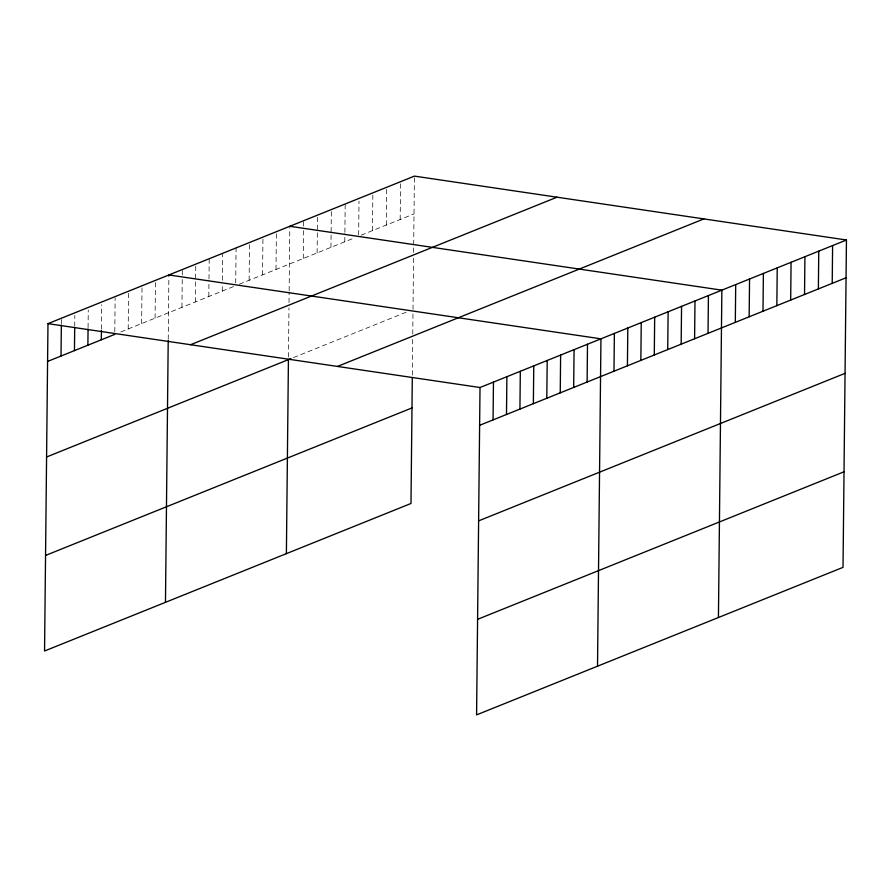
<?xml version="1.0" encoding="UTF-8"?>
<svg xmlns="http://www.w3.org/2000/svg" width="891" height="891" viewBox="0 0 891 891"><rect width="100%" height="100%" fill="white"/><g stroke="black" fill="none" stroke-linecap="round" stroke-linejoin="round"><path stroke-width="0.67" stroke-dasharray="4.46 3.34" d="M61.356 323.633L61.401 319.579M74.71 326.318L74.822 315.525M88.075 327.654L88.254 310.113M101.44 329.002L101.697 304.711M114.794 331.686L115.139 297.95M128.193 328.979L128.594 291.19M141.636 323.567L142.025 285.777M155.067 318.154L155.468 280.375M168.232 339.293L168.9 274.963M181.942 307.339L182.265 276.299M182.276 274.951L182.332 269.55M195.374 301.926L195.775 264.137M208.817 296.514L208.984 280.32M208.995 278.972L209.207 258.735M222.249 291.112L222.304 285.71M222.36 280.309L222.639 253.322M235.714 283.004L236.082 247.91M249.124 280.286L249.513 242.508M262.555 274.885L262.956 237.095M275.987 269.472L276.388 231.682M288.45 356.968L288.974 307.863M289.029 302.55L289.141 291.936M289.152 290.611L289.82 226.281M303.274 258.49L303.597 227.45M303.608 226.102L303.664 220.701M317.118 252.921L317.508 215.132M330.962 247.342L331.352 209.552M344.795 241.773L344.884 233.676M344.895 232.328L345.196 203.983M358.661 234.845L359.006 201.11M372.483 230.624L372.884 192.835M386.326 225.055L386.727 187.266M400.17 219.476L400.571 181.686M412.321 375.1L412.711 338.179M412.756 334.08L412.967 313.565M413.012 309.467L413.558 257.699M413.613 252.398L414.415 176.117M120.864 331.92L234.467 286.189M239.345 284.229L354.863 237.719M361.156 235.179L414.014 213.907M293.462 357.592L406.719 311.995"/><path stroke-width="1.34" d="M846.45 239.991L480.015 387.518L476.585 714.883L843.02 567.355L846.45 239.991L414.415 176.117L47.98 323.645L44.55 651.009L410.985 503.482L412.299 377.84M61.022 356.021L61.345 324.981M74.454 350.608L74.699 327.665M87.886 345.207L88.064 329.013M101.329 339.794L101.429 330.349M165.47 602.327L168.21 340.618M286.39 553.634L288.428 359.619M493.057 419.895L493.458 382.116M506.489 414.482L506.89 376.704M519.932 409.08L520.322 371.291M533.364 403.668L533.765 365.878M546.807 398.255L547.197 360.476M560.239 392.853L560.628 355.064M573.67 387.44L574.071 349.651M587.113 382.027L587.503 344.249M597.516 666.201L600.946 338.836L168.9 274.963M613.977 371.213L614.378 333.423M627.42 365.8L627.81 328.022M640.852 360.398L641.253 322.609M654.284 354.986L654.685 317.196M667.727 349.573L668.116 311.794M681.158 344.171L681.559 306.381M694.59 338.758L694.991 300.969M708.033 333.345L708.423 295.567M718.436 617.519L721.866 290.154L289.82 226.281M735.309 322.364L735.71 284.585M749.153 316.795L749.554 279.006M762.997 311.215L763.387 273.437M776.841 305.646L777.23 267.857M790.685 300.078L791.074 262.288M804.528 294.498L804.918 256.719M818.372 288.929L818.762 251.139M832.216 283.349L832.606 245.571M47.579 361.434L114.761 334.381M190.551 344.728L556.986 197.201M46.577 456.994L290.945 358.605M337.444 366.446L703.879 218.919M45.552 555.449L411.987 407.922M479.625 425.308L846.049 277.78M478.623 520.867L845.058 373.34M477.587 619.323L844.022 471.796M47.98 323.645L480.015 387.518"/></g></svg>
